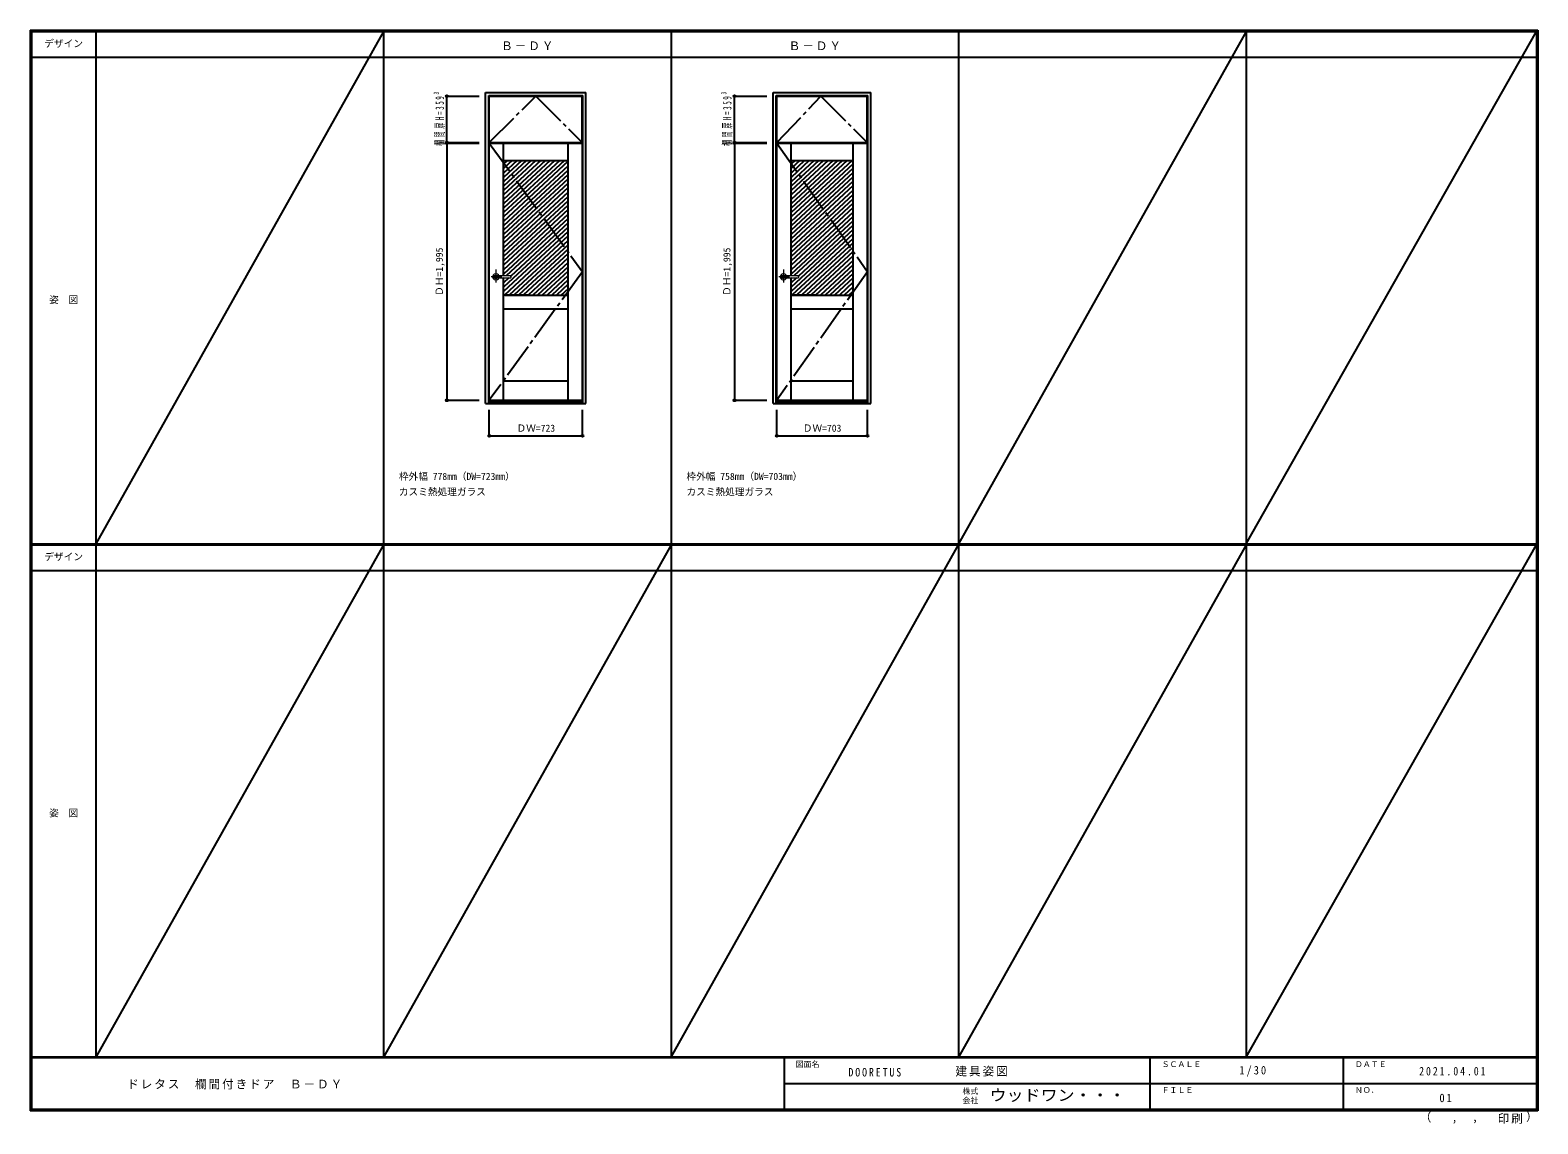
# Model space of a CAD drawing. Units: millimetres, scale not verified. Extents: x -6000 to 5700, y -4307 to 4175.
import ezdxf
from ezdxf.enums import TextEntityAlignment as Align

# ---------------------------------------------------------------- set-up
doc = ezdxf.new("R2010")
doc.units = ezdxf.units.MM
doc.header["$LTSCALE"] = 30
doc.header["$PDMODE"] = 32
doc.header["$PDSIZE"] = 15
doc.linetypes.add('CHAIN1', pattern=[8, 5, -1, 1, -1])
doc.linetypes.add('CHAIN2', pattern=[12, 9, -1, 1, -1])
for name, color, linetype in [('0-2_扉', 7, 'Continuous'), ('0-4_枠', 3, 'Continuous'), ('0-7', 7, 'CHAIN2'), ('0-A_文字', 7, 'Continuous'), ('0-B_寸法', 7, 'Continuous'), ('0-C_ハッチ', 4, 'Continuous'), ('F-1_枠', 6, 'Continuous'), ('F-A_文字', 7, 'Continuous')]:
    doc.layers.add(name, color=color, linetype=linetype)
doc.layers.add('0-5_レバー', color=7, linetype='Continuous', lineweight=18)
doc.styles.add('ＭＳ ゴシック', font='')
doc.styles.get('ＭＳ ゴシック').set_extended_font_data('MS Gothic')

msp = doc.modelspace()

# ---------------------------------------------------------------- linework, layer by layer
at = {"layer": '0-2_扉', "color": 3}
for p, q in [((-2438.3, 3662.25), (-1715.3, 3662.25)), ((-2438.3, 3303.25), (-2438.3, 3662.25)), ((-1715.3, 3303.25), (-1715.3, 3662.25)), ((-206.7, 3662.25), (496.3, 3662.25)), ((-206.7, 3303.25), (-206.7, 3662.25)), ((496.3, 3303.25), (496.3, 3662.25)), ((-2438.3, 3303.25), (-1715.3, 3303.25)), ((-206.7, 3303.25), (496.3, 3303.25))]:
    msp.add_line(p, q, dxfattribs=at)
at = {"layer": '0-2_扉'}
for p, q in [((-2436.8, 1304.25), (-2436.8, 3299.25)), ((-2436.8, 3299.25), (-1713.8, 3299.25)), ((-2326.8, 2268.75), (-2326.8, 3299.25)), ((-1823.8, 1304.25), (-1823.8, 3299.25)), ((-1713.8, 1304.25), (-1713.8, 3299.25)), ((-205.2, 1304.25), (-205.2, 3299.25)), ((-205.2, 3299.25), (497.8, 3299.25)), ((-95.2, 2268.75), (-95.2, 3299.25)), ((387.8, 1304.25), (387.8, 3299.25)), ((-2326.8, 3164.25), (-1823.8, 3164.25)), ((-95.2, 3164.25), (387.8, 3164.25)), ((-2326.8, 1304.25), (-2326.8, 2254.75)), ((-95.2, 1304.25), (-95.2, 2254.75)), ((-95.2, 2119.25), (-95.2, 2254.75)), ((-2127.8, 2119.25), (-2326.8, 2119.25)), ((-2316.8, 2119.25), (-1823.8, 2119.25)), ((-2326.8, 2014.25), (-1823.8, 2014.25)), ((-95.2, 2014.25), (387.8, 2014.25)), ((-2326.8, 1454.25), (-1823.8, 1454.25)), ((-95.2, 1454.25), (387.8, 1454.25)), ((-2436.8, 1304.25), (-1713.8, 1304.25))]:
    msp.add_line(p, q, dxfattribs=at)
for points in [[(-205.2, 1304.25), (497.8, 1304.25), (497.8, 3299.25)], [(93.8, 2119.25), (-95.2, 2119.25), (387.8, 2119.25)]]:
    msp.add_lwpolyline(points, dxfattribs=at)
at = {"layer": '0-4_枠'}
for p, q in [((-2465.8, 3691.25), (-1687.8, 3691.25)), ((-2465.8, 1279.25), (-2465.8, 3691.25)), ((-2441.8, 3667.25), (-1711.8, 3667.25)), ((-2441.8, 1279.25), (-2441.8, 3667.25)), ((-1711.8, 1279.25), (-1711.8, 3667.25)), ((-1687.8, 1279.25), (-1687.8, 3691.25)), ((-234.2, 3691.25), (523.8, 3691.25)), ((-234.2, 1279.25), (-234.2, 3691.25)), ((-210.2, 3667.25), (499.8, 3667.25)), ((-210.2, 1279.25), (-210.2, 3667.25)), ((499.8, 1279.25), (499.8, 3667.25)), ((523.8, 1279.25), (523.8, 3691.25)), ((-2441.8, 1294.25), (-1711.8, 1294.25)), ((-2441.8, 1291.25), (-1711.8, 1291.25)), ((-210.2, 1294.25), (499.8, 1294.25)), ((-210.2, 1291.25), (499.8, 1291.25)), ((-2465.8, 1279.25), (-1687.8, 1279.25)), ((-234.2, 1279.25), (523.8, 1279.25))]:
    msp.add_line(p, q, dxfattribs=at)
at = {"layer": '0-5_レバー', "color": 4, "linetype": 'CHAIN1'}
for p, q in [((-2339.5, 2261.75), (-2422.52, 2261.75)), ((-2386.3, 2318.21), (-2386.3, 2218.36)), ((-107.9, 2261.75), (-190.92, 2261.75)), ((-154.7, 2318.21), (-154.7, 2218.36))]:
    msp.add_line(p, q, dxfattribs=at)
at = {"layer": '0-5_レバー'}
for p, q in [((-2269.3, 2261.75), (-2269.3, 2267.24)), ((-2269.3, 2261.75), (-2269.3, 2256.25)), ((-37.7, 2261.75), (-37.7, 2267.24)), ((-37.7, 2261.75), (-37.7, 2256.25))]:
    msp.add_line(p, q, dxfattribs=at)
for points in [[(-2376.35, 2268.74), (-2377.11, 2269.53), (-2379.08, 2270.9), (-2381.33, 2271.91), (-2383.76, 2272.54), (-2386.3, 2272.75), (-2388.84, 2272.54), (-2391.28, 2271.91), (-2393.52, 2270.9), (-2395.49, 2269.53), (-2397.11, 2267.86), (-2398.31, 2265.96), (-2399.05, 2263.9), (-2399.3, 2261.75), (-2399.05, 2259.6), (-2398.31, 2257.54), (-2397.11, 2255.64), (-2395.49, 2253.97), (-2393.52, 2252.6), (-2391.28, 2251.59), (-2388.84, 2250.96), (-2386.3, 2250.75), (-2383.76, 2250.96), (-2381.33, 2251.59), (-2379.08, 2252.6), (-2377.11, 2253.97), (-2376.35, 2254.76)], [(-2270.8, 2268.75), (-2280.53, 2268.75), (-2290.71, 2268.75), (-2300.31, 2268.75), (-2309.3, 2268.75), (-2317.71, 2268.75), (-2325.52, 2268.75), (-2332.34, 2268.75), (-2338.64, 2268.75), (-2344.41, 2268.75), (-2349.65, 2268.75), (-2354.44, 2268.75), (-2359.1, 2268.75), (-2363.3, 2268.75), (-2367.05, 2268.75), (-2369.05, 2268.75), (-2370.9, 2268.75), (-2372.91, 2268.74), (-2375.32, 2268.74), (-2376.81, 2268.74), (-2378.35, 2268.74), (-2379.87, 2268.74), (-2380.97, 2268.74), (-2381.43, 2268.74), (-2381.43, 2268.73)], [(-2381.28, 2254.76), (-2381.15, 2254.76), (-2380.71, 2254.76), (-2379.99, 2254.76), (-2378.97, 2254.76), (-2377.71, 2254.76), (-2376.36, 2254.76), (-2373.5, 2254.76), (-2370.52, 2254.75), (-2367.5, 2254.75), (-2364.46, 2254.75), (-2361.4, 2254.75), (-2358.31, 2254.75), (-2354.31, 2254.75), (-2349.9, 2254.75), (-2344.93, 2254.75), (-2339.4, 2254.75), (-2333.31, 2254.75), (-2326.66, 2254.75), (-2319.45, 2254.75), (-2310.86, 2254.75), (-2301.6, 2254.75), (-2291.67, 2254.75), (-2281.05, 2254.75), (-2270.8, 2254.75)], [(-2270.8, 2268.75), (-2279.88, 2268.75), (-2280.28, 2268.75)], [(-144.74, 2268.74), (-145.51, 2269.53), (-147.48, 2270.9), (-149.73, 2271.91), (-152.16, 2272.54), (-154.7, 2272.75), (-157.24, 2272.54), (-159.68, 2271.91), (-161.92, 2270.9), (-163.89, 2269.53), (-165.51, 2267.86), (-166.71, 2265.96), (-167.45, 2263.9), (-167.7, 2261.75), (-167.45, 2259.6), (-166.71, 2257.54), (-165.51, 2255.64), (-163.89, 2253.97), (-161.92, 2252.6), (-159.68, 2251.59), (-157.24, 2250.96), (-154.7, 2250.75), (-152.16, 2250.96), (-149.73, 2251.59), (-147.48, 2252.6), (-145.51, 2253.97), (-144.74, 2254.76)], [(-39.2, 2268.75), (-48.93, 2268.75), (-59.11, 2268.75), (-68.71, 2268.75), (-77.7, 2268.75), (-86.11, 2268.75), (-93.92, 2268.75), (-100.74, 2268.75), (-107.04, 2268.75), (-112.81, 2268.75), (-118.05, 2268.75), (-122.84, 2268.75), (-127.5, 2268.75), (-131.7, 2268.75), (-135.45, 2268.75), (-137.45, 2268.75), (-139.3, 2268.75), (-141.31, 2268.74), (-143.72, 2268.74), (-145.21, 2268.74), (-146.75, 2268.74), (-148.27, 2268.74), (-149.37, 2268.74), (-149.83, 2268.74), (-149.83, 2268.73)], [(-149.68, 2254.76), (-149.55, 2254.76), (-149.11, 2254.76), (-148.39, 2254.76), (-147.37, 2254.76), (-146.11, 2254.76), (-144.76, 2254.76), (-141.9, 2254.76), (-138.92, 2254.75), (-135.9, 2254.75), (-132.86, 2254.75), (-129.79, 2254.75), (-126.71, 2254.75), (-122.71, 2254.75), (-118.3, 2254.75), (-113.33, 2254.75), (-107.8, 2254.75), (-101.71, 2254.75), (-95.06, 2254.75), (-87.85, 2254.75), (-79.26, 2254.75), (-70, 2254.75), (-60.07, 2254.75), (-49.45, 2254.75), (-39.2, 2254.75)], [(-39.2, 2268.75), (-48.28, 2268.75), (-48.68, 2268.75)]]:
    msp.add_lwpolyline(points, dxfattribs=at)
for centre, radius, start, end in [((-2386.3, 2261.75), 24.55, 16.59952, 343.36736), ((-2270.8, 2267.25), 1.5, 0.00847, 89.9163), ((-2270.8, 2267.25), 1.5, 360, 90.17419), ((-2270.8, 2256.25), 1.5, 270.16419, 0), ((-2270.8, 2256.25), 1.5, 269.91059, 359.99153), ((-154.7, 2261.75), 24.55, 16.59952, 343.36736), ((-39.2, 2267.25), 1.5, 0.00847, 89.9163), ((-39.2, 2267.25), 1.5, 360, 90.17419), ((-39.2, 2256.25), 1.5, 270.16419, 0), ((-39.2, 2256.25), 1.5, 269.91059, 359.99153)]:
    msp.add_arc(centre, radius, start, end, dxfattribs=at)
at = {"layer": '0-7'}
for p, q in [((-2438.3, 3303.25), (-2076.8, 3662.25)), ((-2076.8, 3662.25), (-1715.3, 3303.25)), ((-206.7, 3303.25), (134.8, 3662.25)), ((134.8, 3662.25), (496.3, 3303.25))]:
    msp.add_line(p, q, dxfattribs=at)
for points in [[(-2436.8, 3299.25), (-1713.8, 2301.75), (-2436.8, 1304.25)], [(-205.2, 3299.25), (497.8, 2301.75), (-205.2, 1304.25)]]:
    msp.add_lwpolyline(points, dxfattribs=at)
at = {"layer": '0-B_寸法', "color": 4}
for p, q in [((-2765.8, 3662.25), (-2515.8, 3662.25)), ((-2765.8, 3303.25), (-2765.8, 3662.25)), ((-534.2, 3662.25), (-284.2, 3662.25)), ((-534.2, 3303.25), (-534.2, 3662.25)), ((-2765.8, 3303.25), (-2515.8, 3303.25)), ((-2765.8, 3299.25), (-2765.8, 1304.25)), ((-2765.8, 3299.25), (-2515.8, 3299.25)), ((-534.2, 3303.25), (-284.2, 3303.25)), ((-534.2, 3299.25), (-534.2, 1304.25)), ((-534.2, 3299.25), (-284.2, 3299.25)), ((-2765.8, 1304.25), (-2515.8, 1304.25)), ((-534.2, 1304.25), (-284.2, 1304.25)), ((-2436.8, 1029.25), (-2436.8, 1229.25)), ((-205.2, 1029.25), (-205.2, 1229.25))]:
    msp.add_line(p, q, dxfattribs=at)
for points in [[(-2436.8, 1029.25), (-1713.8, 1029.25), (-1713.8, 1229.25)], [(-205.2, 1029.25), (497.8, 1029.25), (497.8, 1229.25)]]:
    msp.add_lwpolyline(points, dxfattribs=at)
at = {"layer": '0-B_寸法'}
for p in [(-2765.8, 3662.25), (-534.2, 3662.25), (-2765.8, 3303.25), (-2765.8, 3299.25), (-534.2, 3303.25), (-534.2, 3299.25), (-2765.8, 1304.25), (-534.2, 1304.25), (-2436.8, 1029.25), (-1713.8, 1029.25), (-205.2, 1029.25), (497.8, 1029.25)]:
    msp.add_point(p, dxfattribs=at)
at = {"layer": '0-C_ハッチ'}
for p, q in [((-2258.66, 3164.25), (-2326.8, 3101.15)), ((-2221.86, 3164.25), (-2326.8, 3067.08)), ((-2185.06, 3164.25), (-2326.8, 3033.01)), ((-2148.27, 3164.25), (-2326.8, 2998.94)), ((-2295.45, 3164.25), (-2326.8, 3135.22)), ((-2111.47, 3164.25), (-2326.8, 2964.87)), ((-2074.67, 3164.25), (-2326.8, 2930.8)), ((-2037.88, 3164.25), (-2326.8, 2896.73)), ((-2001.08, 3164.25), (-2326.8, 2862.66)), ((-1964.28, 3164.25), (-2326.8, 2828.58)), ((-1927.49, 3164.25), (-2326.8, 2794.51)), ((-1890.69, 3164.25), (-2326.8, 2760.44)), ((-1853.89, 3164.25), (-2326.8, 2726.37)), ((-27.06, 3164.25), (-95.2, 3101.15)), ((9.74, 3164.25), (-95.2, 3067.08)), ((46.54, 3164.25), (-95.2, 3033.01)), ((83.33, 3164.25), (-95.2, 2998.94)), ((-63.85, 3164.25), (-95.2, 3135.22)), ((120.13, 3164.25), (-95.2, 2964.87)), ((156.93, 3164.25), (-95.2, 2930.8)), ((193.72, 3164.25), (-95.2, 2896.73)), ((230.52, 3164.25), (-95.2, 2862.66)), ((267.32, 3164.25), (-95.2, 2828.58)), ((304.11, 3164.25), (-95.2, 2794.51)), ((340.91, 3164.25), (-95.2, 2760.44)), ((377.71, 3164.25), (-95.2, 2726.37)), ((-1823.8, 3158.04), (-2326.8, 2692.3)), ((-1823.8, 3123.97), (-2326.8, 2658.23)), ((-1823.8, 3089.9), (-2326.8, 2624.16)), ((-1823.8, 3055.83), (-2326.8, 2590.09)), ((387.8, 3139.52), (-95.2, 2692.3)), ((387.8, 3105.45), (-95.2, 2658.23)), ((387.8, 3071.38), (-95.2, 2624.16)), ((-1823.8, 3021.76), (-2326.8, 2556.02)), ((-1823.8, 2987.69), (-2326.8, 2521.95)), ((-1823.8, 2953.62), (-2326.8, 2487.87)), ((387.8, 3037.31), (-95.2, 2590.09)), ((387.8, 3003.24), (-95.2, 2556.02)), ((387.8, 2969.17), (-95.2, 2521.95)), ((387.8, 2935.1), (-95.2, 2487.87)), ((-1823.8, 2919.54), (-2326.8, 2453.8)), ((-1823.8, 2885.47), (-2326.8, 2419.73)), ((-1823.8, 2851.4), (-2326.8, 2385.66)), ((-1823.8, 2817.33), (-2326.8, 2351.59)), ((387.8, 2901.03), (-95.2, 2453.8)), ((387.8, 2866.95), (-95.2, 2419.73)), ((387.8, 2832.88), (-95.2, 2385.66)), ((-1823.8, 2783.26), (-2326.8, 2317.52)), ((-1823.8, 2749.19), (-2326.8, 2283.45)), ((-1823.8, 2715.12), (-2305.88, 2268.75)), ((387.8, 2798.81), (-95.2, 2351.59)), ((387.8, 2764.74), (-95.2, 2317.52)), ((387.8, 2730.67), (-95.2, 2283.45)), ((387.8, 2696.6), (-74.28, 2268.75)), ((-1823.8, 2646.98), (-2326.8, 2181.23)), ((-1823.8, 2612.9), (-2326.8, 2147.16)), ((-1823.8, 2578.83), (-2320.15, 2119.25)), ((-1823.8, 2681.05), (-2269.65, 2268.22)), ((387.8, 2628.46), (-95.2, 2181.23)), ((387.8, 2594.39), (-95.2, 2147.16)), ((387.8, 2662.53), (-38.05, 2268.22)), ((-1823.8, 2544.76), (-2283.35, 2119.25)), ((-1823.8, 2510.69), (-2246.56, 2119.25)), ((-1823.8, 2476.62), (-2209.76, 2119.25)), ((387.8, 2560.31), (-88.55, 2119.25)), ((387.8, 2526.24), (-51.75, 2119.25)), ((387.8, 2492.17), (-14.96, 2119.25)), ((387.8, 2458.1), (21.84, 2119.25)), ((-1823.8, 2442.55), (-2172.96, 2119.25)), ((-1823.8, 2408.48), (-2136.17, 2119.25)), ((-1823.8, 2374.41), (-2099.37, 2119.25)), ((-1823.8, 2340.34), (-2062.57, 2119.25)), ((387.8, 2424.03), (58.64, 2119.25)), ((387.8, 2389.96), (95.43, 2119.25)), ((387.8, 2355.89), (132.23, 2119.25)), ((-2284.2, 2254.75), (-2326.8, 2215.31)), ((-2321, 2254.75), (-2326.8, 2249.38)), ((-1823.8, 2306.27), (-2025.78, 2119.25)), ((-1823.8, 2272.19), (-1988.98, 2119.25)), ((-1823.8, 2238.12), (-1952.18, 2119.25)), ((-52.6, 2254.75), (-95.2, 2215.31)), ((-89.4, 2254.75), (-95.2, 2249.38)), ((387.8, 2321.82), (169.03, 2119.25)), ((387.8, 2287.75), (205.82, 2119.25)), ((387.8, 2253.68), (242.62, 2119.25)), ((-1823.8, 2204.05), (-1915.39, 2119.25)), ((-1823.8, 2169.98), (-1878.59, 2119.25)), ((-1823.8, 2135.91), (-1841.79, 2119.25)), ((387.8, 2219.6), (279.42, 2119.25)), ((387.8, 2185.53), (316.21, 2119.25)), ((387.8, 2151.46), (353.01, 2119.25))]:
    msp.add_line(p, q, dxfattribs=at)
at = {"layer": 'F-1_枠'}
for p, q in [((-6000, 4175), (5700, 4175)), ((-6000, 4175), (-6000, -4205)), ((-6000, 4170), (5700, 4170)), ((-6000, 4165), (5700, 4165)), ((-5995, 4175), (-5995, -4205)), ((-5990, 4175), (-5990, -4205)), ((-5490, 4175), (-5490, -3790)), ((-3258.4, 4175), (-3258.4, -3790)), ((-1026.8, 4175), (-1026.8, -3790)), ((1204.8, 4175), (1204.8, -3790)), ((3436.4, 4175), (3436.4, -3790)), ((5690, 4175), (5690, -4205)), ((5695, 4175), (5695, -4205)), ((5700, 4175), (5700, -4205)), ((-6000, 3965), (5700, 3965)), ((-6000, 190.5), (5700, 190.5)), ((-6000, 187.5), (5700, 187.5)), ((-6000, 184.5), (5700, 184.5)), ((-6000, -15.5), (5700, -15.5)), ((5700, -3790), (-6000, -3790)), ((5700, -3795), (-6000, -3795)), ((-150, -3795), (-150, -4195)), ((2690, -3795), (2690, -4195)), ((4190, -3795), (4190, -4195)), ((-150, -3995), (5690, -3995.01)), ((5700, -4195), (-6000, -4195)), ((5700, -4200), (-6000, -4200)), ((5700, -4205), (-6000, -4205))]:
    msp.add_line(p, q, dxfattribs=at)
at = {"layer": 'F-A_文字'}
for p, q in [((-3258.4, 4165), (-5490, 190.5)), ((3436.4, 4165), (1204.8, 190.5)), ((3436.4, 190.5), (5690, 4165)), ((-3258.4, 184.5), (-5490, -3790)), ((-1026.8, 184.5), (-3258.4, -3790)), ((-1026.8, -3790), (1204.8, 184.5)), ((3436.4, 184.5), (1204.8, -3790)), ((3436.4, -3790), (5690, 184.5))]:
    msp.add_line(p, q, dxfattribs=at)

# ---------------------------------------------------------------- texts
at = {"layer": '0-A_文字', "style": 'ＭＳ ゴシック'}
for s, p in [('枠外幅 778mm（DW=723mm）', (-3138.4, 670.5)), ('枠外幅 758mm（DW=703mm）', (-906.8, 670.5)), ('カスミ熱処理ガラス', (-3138.4, 550.5)), ('カスミ熱処理ガラス', (-906.8, 550.5))]:
    msp.add_text(s, height=54.99, dxfattribs=at).set_placement(p, align=Align.BOTTOM_LEFT)
at = {"layer": '0-A_文字', "char_height": 65.98, "attachment_point": 7, "style": 'ＭＳ ゴシック'}
for insert in [(-2345.1, 4020), (-113.5, 4020)]:
    msp.add_mtext('\\T1.17;Ｂ－ＤＹ', dxfattribs=dict(at, insert=insert))
at = {"layer": '0-B_寸法', "style": 'ＭＳ ゴシック'}
for p in [(-2780.8, 2114.25), (-549.2, 2114.25)]:
    msp.add_text('ＤＨ=1,995', height=54.99, rotation=90, dxfattribs=at).set_placement(p, align=Align.BOTTOM_LEFT)
for s, p in [('ＤＷ=723', (-2225.8, 1044.25)), ('ＤＷ=703', (-4.2, 1044.25))]:
    msp.add_text(s, height=54.99, dxfattribs=at).set_placement(p, align=Align.BOTTOM_LEFT)
at = {"layer": '0-B_寸法', "char_height": 65.98, "attachment_point": 7, "rotation": 90, "style": 'ＭＳ ゴシック'}
for insert in [(-2780.8, 3276.5), (-549.2, 3276.5)]:
    msp.add_mtext('\\T1.46;\\W0.5;欄間扉H=359³', dxfattribs=dict(at, insert=insert))
at = {"layer": 'F-A_文字', "style": 'ＭＳ ゴシック'}
for s, height, p in [('デザイン', 54.99, (-5890, 4027.5)), ('姿\u3000図', 54.99, (-5852.5, 2040.25)), ('デザイン', 54.99, (-5890, 47)), ('姿\u3000図', 54.99, (-5852.5, -1940.25)), ('図面名', 43.99, (-60, -3880)), ('ＳＣＡＬＥ', 43.99, (2780, -3880)), ('ＤＡＴＥ', 43.99, (4280, -3880)), ('株式', 43.99, (1235, -4089)), ('ＦＩＬＥ', 43.99, (2780, -4080)), ('ＮＯ．', 43.99, (4280, -4080)), ('会社', 43.99, (1235, -4161)), ('（', 65.98, (4784.03, -4308.31)), ('）', 65.98, (5608.4, -4304.13)), (',', 65.98, (5031.28, -4308.31)), (',', 65.98, (5190.2, -4305.53))]:
    msp.add_text(s, height=height, dxfattribs=at).set_placement(p, align=Align.BOTTOM_LEFT)
at = {"layer": 'F-A_文字', "style": 'ＭＳ ゴシック', "width": 1.1}
msp.add_text('ウッドワン・・・', height=87.98, dxfattribs=at).set_placement((1445, -4155), align=Align.BOTTOM_LEFT)
at = {"layer": 'F-A_文字', "char_height": 65.98, "attachment_point": 7, "style": 'ＭＳ ゴシック'}
for s, insert in [('\\T1.17;建具姿図', (1180.42, -3940)), ('\\T1.38;\\W0.9;1/30', (3383.75, -3940)), ('\\T1.17;ドレタス\u3000欄間付きドア\u3000Ｂ－ＤＹ', (-5247.55, -4040)), ('\\T1.39;\\W0.85;DOORETUS', (350, -3940.79)), ('\\T1.39;\\W0.85;2021.04.01', (4778.75, -3932.5)), ('\\T1.36;\\W0.9;01', (4936.25, -4140)), ('\\T1.17;印刷', (5388.15, -4306.92))]:
    msp.add_mtext(s, dxfattribs=dict(at, insert=insert))

doc.saveas('drawing.dxf')
